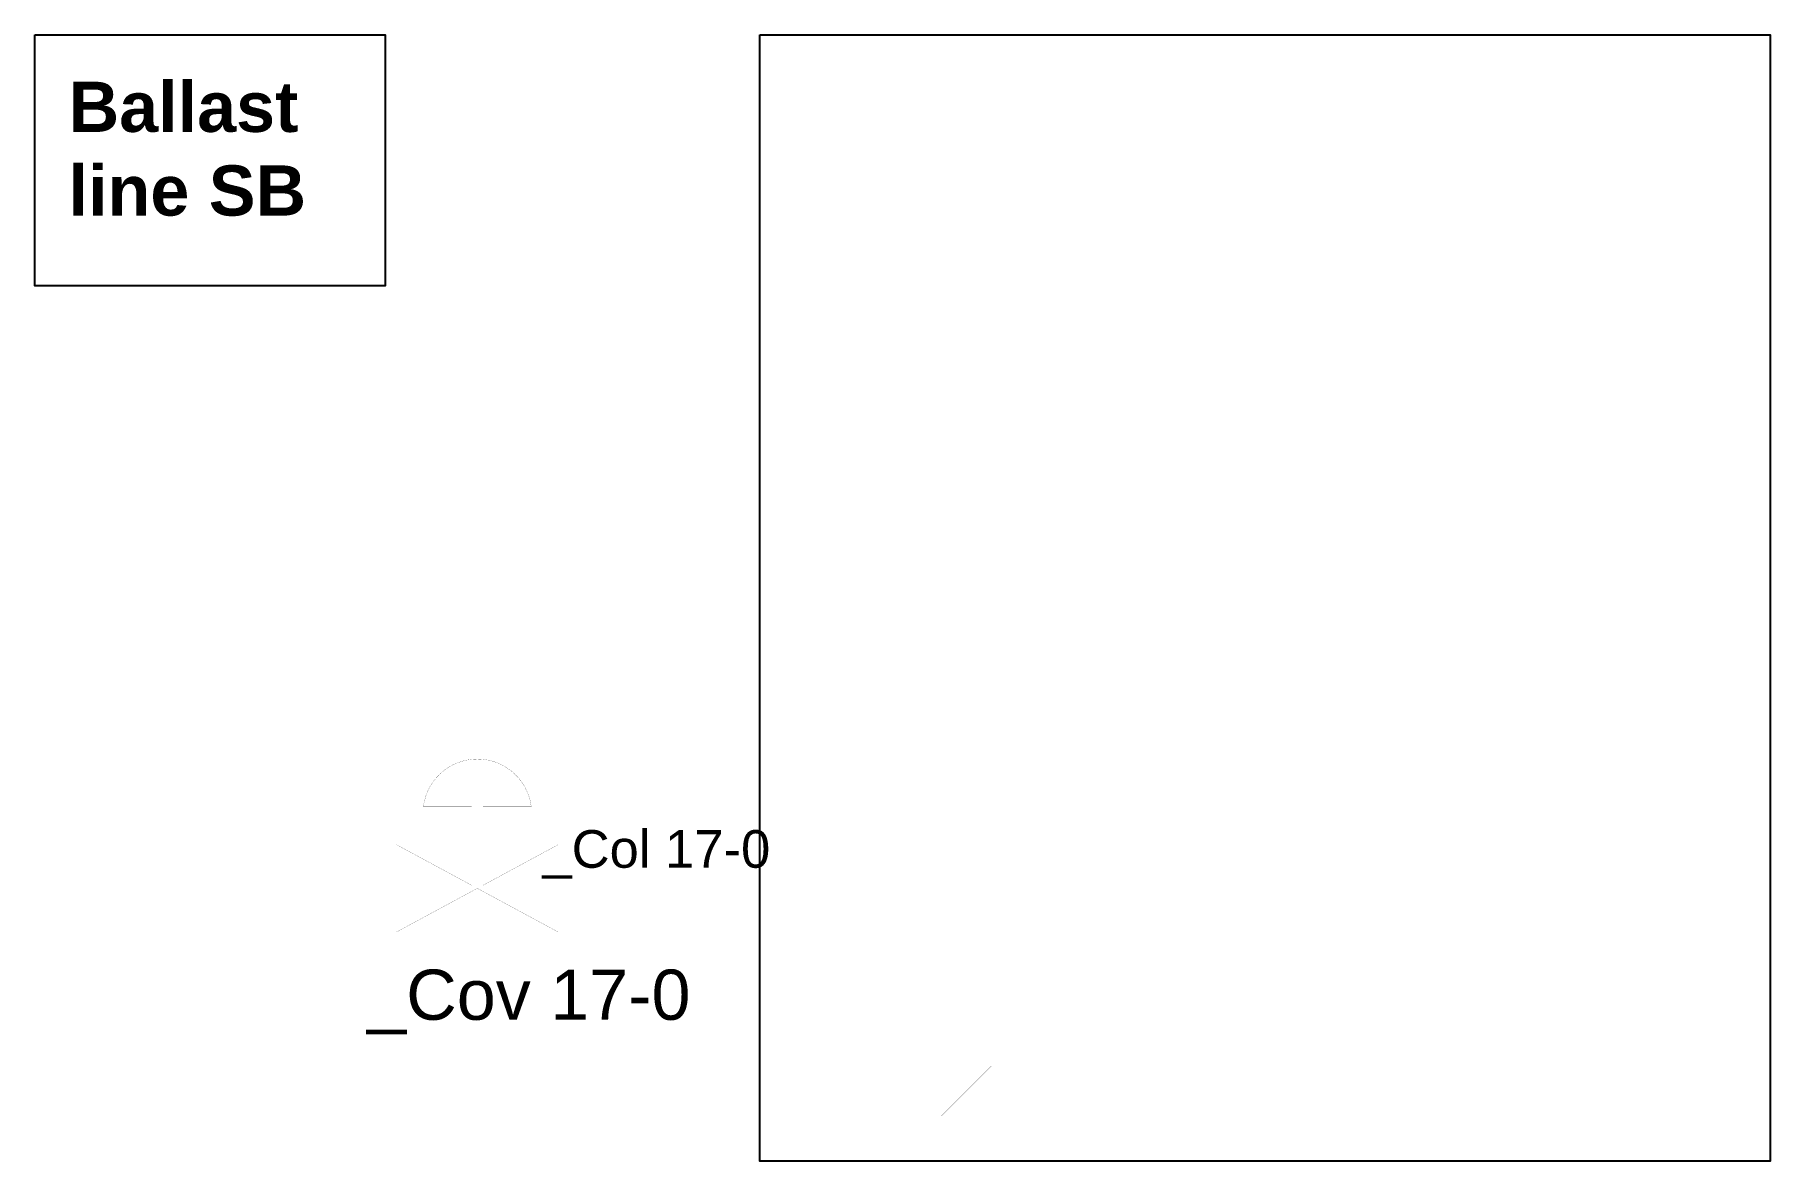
# Model space of a CAD drawing. Extents: x 121554 to 128473, y 120246 to 124735.
import ezdxf

# ---------------------------------------------------------------- set-up
doc = ezdxf.new("R2010")
doc.units = 0
doc.header["$MEASUREMENT"] = 0
for name, color, linetype in [('Omriss tanker', 20, 'CONTINUOUS'), ('Suction C', 201, 'CONTINUOUS'), ('Symboler', 42, 'CONTINUOUS'), ('TEKST', 7, 'CONTINUOUS')]:
    doc.layers.add(name, color=color, linetype=linetype)
doc.styles.add('ARIAL', font='ARIAL.TTF', dxfattribs={"height": 12})
doc.styles.add('ARIAL BOLD', font='ARIALBD.TTF')

msp = doc.modelspace()

# ---------------------------------------------------------------- linework, layer by layer
at = {"layer": 'Omriss tanker', "linetype": 'Continuous'}
for points in [[(121554.2, 124734.8), (122951.3, 124734.8), (122951.3, 123733.9), (121554.2, 123733.9)], [(124445, 124734.8), (128473.5, 124734.8), (128473.5, 120246.4), (124445, 120246.4)]]:
    msp.add_lwpolyline(points, close=True, dxfattribs=at)
at = {"layer": 'Suction C', "linetype": 'Continuous', "const_width": 0.3}
for points in [[(122997.6, 121333.8), (122252.8, 121333.8), (122252.8, 123733.9), (122252.8, 121333.8)], [(123639.9, 121333.8), (125368.4, 121333.8), (125368.4, 120626.3), (125168.4, 120426.3), (125368.4, 120626.3), (125568.4, 120426.3), (125368.4, 120626.3), (125368.4, 121333.8)]]:
    msp.add_lwpolyline(points, close=True, dxfattribs=at)
at = {"layer": 'Symboler', "color": 42, "linetype": 'Continuous'}
msp.add_lwpolyline([(123296.3, 121345.9, 0.6, 0.6, 0), (123296.3, 121658.6, 0.6, 0.6, 0), (123103.6, 121658.6, 0.6, 0.6, -0.884677), (123534, 121658.6, 0.6, 0.6, 0), (123341.3, 121658.6, 0.6, 0.6, 0), (123341.3, 121345.9, 0.6, 0.6, 0), (123639.9, 121507.1, 0, 0, 0), (123639.9, 121160.5, 0.6, 0.6, 0), (123318.8, 121333.8, 0.6, 0.6, 0), (122997.6, 121160.5, 0, 0, 0), (122997.6, 121507.1, 0.6, 0.6, 0)], format="xyseb", close=True, dxfattribs=at)

# ---------------------------------------------------------------- texts
at = {"layer": 'Omriss tanker', "linetype": 'Continuous', "insert": (121689.3, 124547.6), "char_height": 200, "width": 1441.28, "attachment_point": 1, "style": 'ARIAL BOLD'}
msp.add_mtext('Ballast line SB', dxfattribs=at)
at = {"layer": 'TEKST', "linetype": 'Continuous', "style": 'ARIAL'}
for s, height, p in [('_Col 17-0', 150, (123578.3, 121415.8)), ('_Cov 17-0', 200, (122879.8, 120810.1))]:
    msp.add_text(s, height=height, dxfattribs=at).set_placement(p)

doc.saveas('drawing.dxf')
